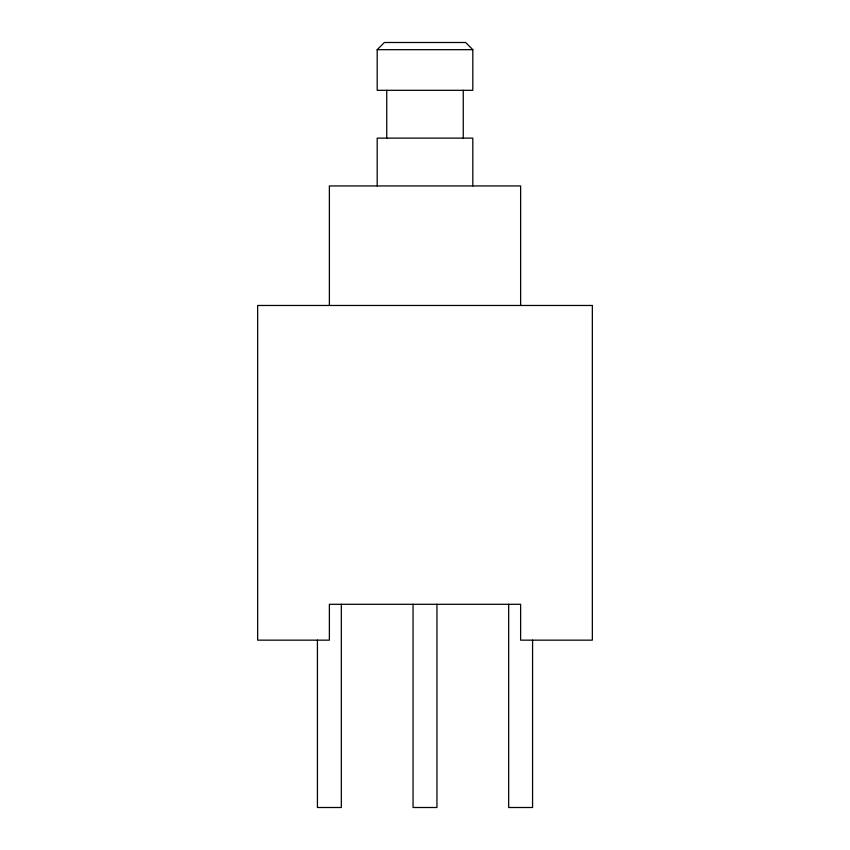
<?xml version="1.0" encoding="UTF-8"?>
<svg xmlns="http://www.w3.org/2000/svg" width="850" height="850" viewBox="0 0 850 850"><rect width="100%" height="100%" fill="white"/><g stroke="black" fill="none" stroke-linecap="round" stroke-linejoin="round"><path stroke-width="1.27" d="M377.188 49.672L384.359 42.5L465.641 42.5L472.812 49.672L472.812 90.312L377.188 90.312L377.188 49.672L472.812 49.672M532.578 640.156L532.578 807.5L508.672 807.5L508.672 604.297M520.625 305.469L520.625 185.938L329.375 185.938L329.375 305.469M472.812 185.938L472.812 138.125L377.188 138.125L377.188 185.938M463.25 90.312L463.25 138.125M436.953 604.297L436.953 807.5L413.047 807.5L413.047 604.297M386.75 90.312L386.75 138.125M341.328 604.297L341.328 807.5L317.422 807.5L317.422 640.156M592.344 305.469L257.656 305.469L257.656 640.156L329.375 640.156L329.375 604.297L520.625 604.297L520.625 640.156L592.344 640.156L592.344 305.469"/></g></svg>
